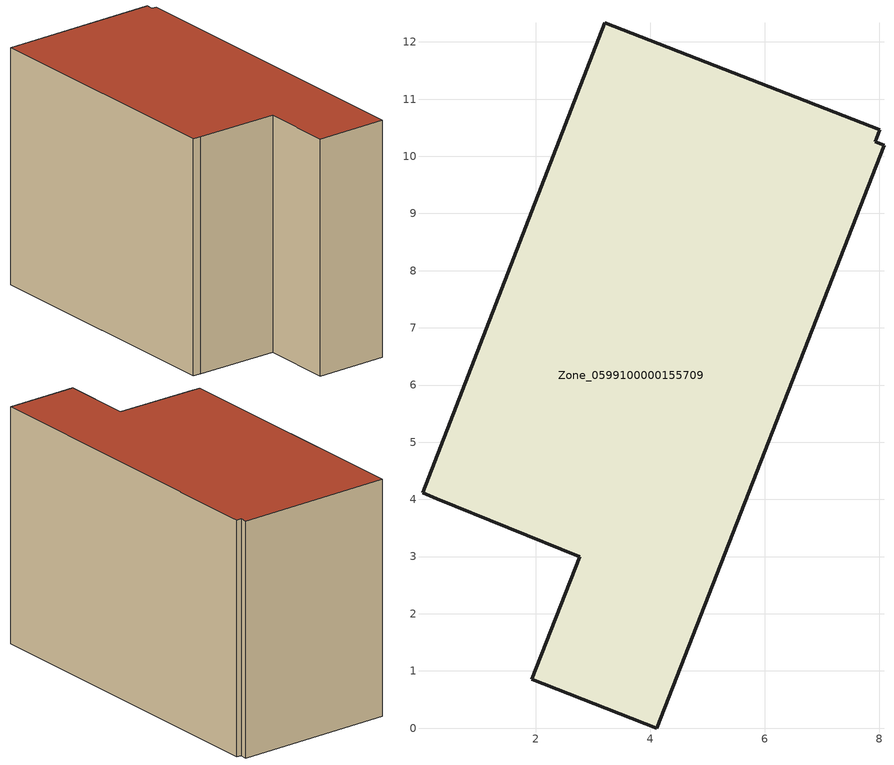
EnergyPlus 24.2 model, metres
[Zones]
Zone_0599100000155709
 floor ground (C_G): 8.02,10.47 7.94,10.26 8.09,10.19 4.11,0 1.93,0.85 2.76,3 0.26,4.01 0.02,4.11 3.2,12.33 z0
 wall outside (C_F): 1.93,0.85 4.11,0 8.09,10.19 7.94,10.26 8.02,10.47 3.2,12.33 0.02,4.11 0.26,4.01 2.76,3 1.93,0.85 z0:7.66
 roof outside (C_R): 7.94,10.26 8.02,10.47 3.2,12.33 0.02,4.11 0.26,4.01 2.76,3 1.93,0.85 4.11,0 8.09,10.19 z7.66
[BUILDING]
Pand.0599100000155709: North Axis=0; Terrain=City; Loads Convergence Tolerance Value=0.04; Temperature Convergence Tolerance Value=0.4; Solar Distribution=FullExterior; Maximum Number of Warmup Days=25; Minimum Number of Warmup Days=1
[Site:Location]
Rotterdam.The.Hague.AP_ZH_NLD Design_Conditions: Latitude=51.96; Longitude=4.45; Time Zone=1; Elevation=-4.5
[SITE:GROUNDTEMPERATURE:BUILDINGSURFACE]
18, 18, 18, 18, 18, 18, 18, 18, 18, 18, 18, 18
[MATERIAL] Thermal Absorptance=0.9; Solar Absorptance=0.7; Visible Absorptance=0.7
Name | Roughness | Thickness | Conductivity | Density | Specific Heat
G.TC.1946 | MediumSmooth | 0.15 | 1 | 540 | 1210
F.TC.1946 | Rough | 0.3 | 0.857143 | 1920 | 840
R.TC.1946 | MediumRough | 0.2 | 0.909091 | 1500 | 1000
[CONSTRUCTION]
C_G: G.TC.1946
C_F: F.TC.1946
C_R: R.TC.1946
[ZONE]
Zone_0599100000155709: Type=1; Multiplier=1; Ceiling Height=Autocalculate; Volume=Autocalculate; Floor Area=autocalculate; Part of Total Floor Area=Yes
[ZONEINFILTRATION:DESIGNFLOWRATE]
Infil_Zone_0599100000155709: Zone or ZoneList or Space or SpaceList=Zone_0599100000155709; Schedule=AlwaysOn; Design Flow Rate Calculation Method=Flow/Area; Flow Rate per Floor Area=0.003; Constant Term Coefficient=1; Temperature Term Coefficient=0; Velocity Term Coefficient=0; Velocity Squared Term Coefficient=0
[HVACTEMPLATE:ZONE:IDEALLOADSAIRSYSTEM]
Zone_0599100000155709: Maximum Heating Supply Air Temperature=50; Minimum Cooling Supply Air Temperature=13; Maximum Heating Supply Air Humidity Ratio=0.0156; Minimum Cooling Supply Air Humidity Ratio=0.0077; Heating Limit=NoLimit; Cooling Limit=NoLimit; Dehumidification Control Type=ConstantSensibleHeatRatio; Cooling Sensible Heat Ratio=0.7; Dehumidification Setpoint=60; Humidification Control Type=None; Humidification Setpoint=30; Outdoor Air Method=None; Outdoor Air Flow Rate per Person=0.00944; Outdoor Air Flow Rate per Zone Floor Area=0; Outdoor Air Flow Rate per Zone=0; Demand Controlled Ventilation Type=None; Outdoor Air Economizer Type=NoEconomizer; Heat Recovery Type=None; Sensible Heat Recovery Effectiveness=0.7; Latent Heat Recovery Effectiveness=0.65
[ZONECONTROL:THERMOSTAT]
ThermostatControl_Zone_0599100000155709: Zone or ZoneList=Zone_0599100000155709; Control Type Schedule=DualSetpointControlType; Control 1=Thermostat_Zone_0599100000155709; Temperature Difference Between Cutout And Setpoint=0
[THERMOSTATSETPOINT:DUALSETPOINT]
Thermostat_Zone_0599100000155709: Heating Setpoint Temperature Schedule=HeatingSetpoint_Zone_0599100000155709; Cooling Setpoint Temperature Schedule=CoolingSetpoint_Zone_0599100000155709
[SCHEDULE:COMPACT]
HeatingSetpoint_Zone_0599100000155709: Through: 12/31, For: AllDays, Until: 24:00, 21
CoolingSetpoint_Zone_0599100000155709: Through: 12/31, For: AllDays, Until: 24:00, 24
DualSetpointControlType: Through: 12/31, For: AllDays, Until: 24:00, 4
AlwaysOn: Through: 12/31, For: AllDays, Until: 24:00, 1
